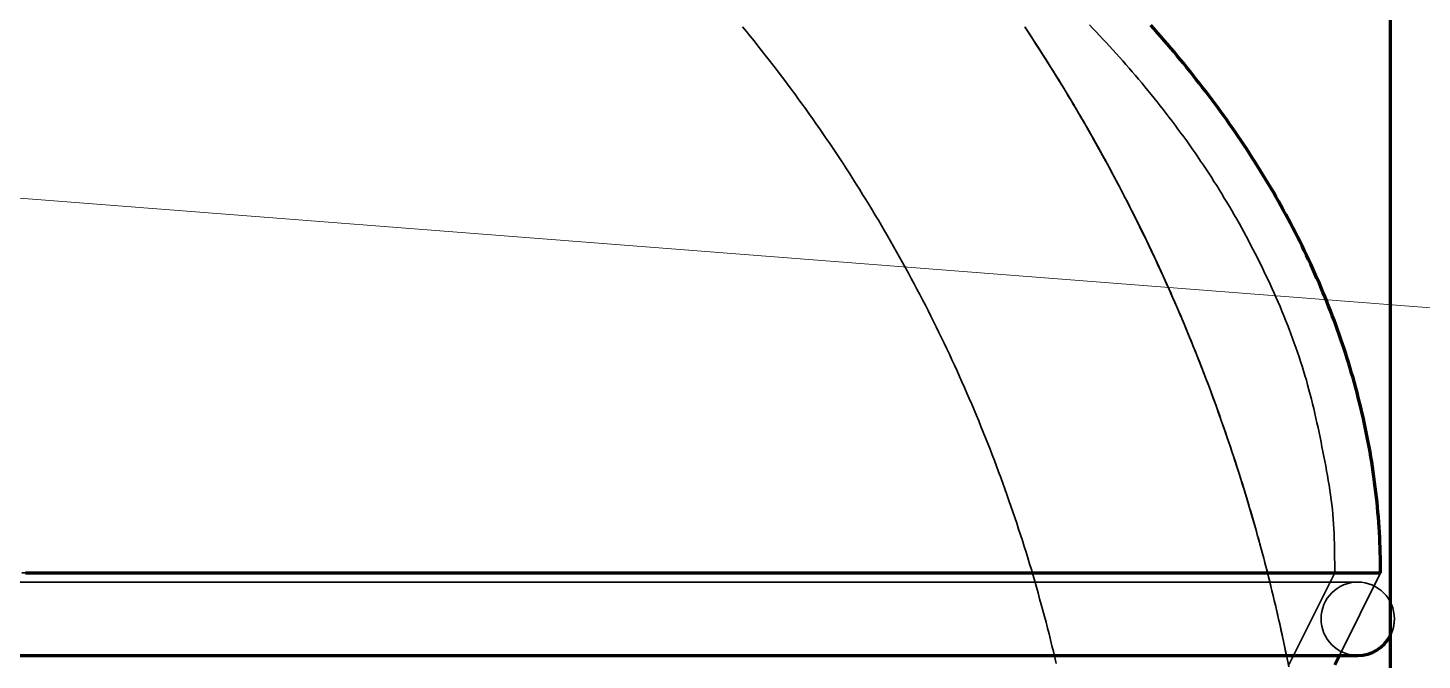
# Model space of a CAD drawing. Header units: millimetres. Extents: x 0 to 2382, y 0 to 420.
# Drawn here: x 161.99 to 176.43, y 315.55 to 322.09 of the extents above; entities that cross this region are included whole.
import ezdxf

# ---------------------------------------------------------------- set-up
doc = ezdxf.new("R2010")
doc.units = ezdxf.units.MM
doc.linetypes.add('IRAM-E-TRAZOS', pattern=[5, 4, -1])
for name, color, linetype, lineweight in [('01-VISIBLE', 7, 'CONTINUOUS', 70), ('02-OCULTA', 4, 'IRAM-E-TRAZOS', 35), ('08-FINA', 5, 'CONTINUOUS', 18)]:
    doc.layers.add(name, color=color, linetype=linetype, lineweight=lineweight)

msp = doc.modelspace()

# ---------------------------------------------------------------- linework, layer by layer
at = {"layer": '01-VISIBLE'}
for p, q in [((176.1, 326.462), (176.1, 303)), ((175.525, 315.5), (175.573, 315.595))]:
    msp.add_line(p, q, dxfattribs=at)
for points in [[(176, 316.45), (176, 316.502), (175.999, 316.555), (175.998, 316.607), (175.997, 316.66), (175.995, 316.712), (175.993, 316.765), (175.991, 316.817), (175.988, 316.869), (175.985, 316.922), (175.981, 316.974), (175.977, 317.026), (175.973, 317.078), (175.968, 317.131), (175.963, 317.183), (175.957, 317.235), (175.951, 317.287), (175.945, 317.339), (175.938, 317.391), (175.931, 317.443), (175.924, 317.495), (175.916, 317.547), (175.908, 317.599), (175.899, 317.65), (175.891, 317.702), (175.881, 317.754), (175.872, 317.805), (175.862, 317.857), (175.851, 317.908), (175.841, 317.959), (175.83, 318.011), (175.818, 318.062), (175.807, 318.113), (175.795, 318.164), (175.782, 318.215), (175.769, 318.266), (175.756, 318.317), (175.743, 318.367), (175.729, 318.418), (175.715, 318.468), (175.7, 318.519), (175.685, 318.569), (175.67, 318.619), (175.654, 318.669), (175.639, 318.719), (175.622, 318.769), (175.606, 318.819), (175.589, 318.868), (175.572, 318.918), (175.554, 318.967), (175.536, 319.017), (175.518, 319.066), (175.5, 319.115), (175.481, 319.164), (175.462, 319.213), (175.442, 319.261), (175.423, 319.31), (175.403, 319.358), (175.382, 319.407), (175.362, 319.455), (175.341, 319.503), (175.319, 319.551), (175.298, 319.599), (175.276, 319.646), (175.254, 319.694), (175.231, 319.741), (175.209, 319.789), (175.186, 319.836), (175.162, 319.883), (175.139, 319.93), (175.115, 319.976), (175.091, 320.023), (175.067, 320.069), (175.042, 320.116), (175.017, 320.162), (174.992, 320.208), (174.966, 320.253), (174.941, 320.299), (174.915, 320.345), (174.889, 320.39), (174.862, 320.435), (174.835, 320.481), (174.808, 320.525), (174.781, 320.57), (174.754, 320.615), (174.726, 320.659), (174.698, 320.704), (174.67, 320.748), (174.641, 320.792), (174.613, 320.836), (174.584, 320.88), (174.555, 320.923), (174.525, 320.967), (174.496, 321.01), (174.466, 321.053), (174.436, 321.096), (174.406, 321.139), (174.375, 321.182), (174.344, 321.224), (174.314, 321.267), (174.282, 321.309), (174.251, 321.351), (174.22, 321.393), (174.188, 321.434), (174.156, 321.476), (174.124, 321.517), (174.091, 321.559), (174.059, 321.6), (174.026, 321.641), (173.993, 321.682), (173.96, 321.722), (173.927, 321.763), (173.893, 321.803), (173.86, 321.843), (173.826, 321.883), (173.792, 321.923), (173.757, 321.963), (173.723, 322.002), (173.688, 322.042), (173.654, 322.081), (173.619, 322.12)], [(161.96, 316.45), (162.058, 316.45), (162.155, 316.45), (162.253, 316.45), (162.35, 316.45), (162.448, 316.45), (162.545, 316.45), (162.643, 316.45), (162.74, 316.45), (162.838, 316.45), (162.935, 316.45), (163.033, 316.45), (163.13, 316.45), (163.228, 316.45), (163.325, 316.45), (163.423, 316.45), (163.52, 316.45), (163.618, 316.45), (163.715, 316.45), (163.813, 316.45), (163.91, 316.45), (164.008, 316.45), (164.105, 316.45), (164.203, 316.45), (164.3, 316.45), (164.398, 316.45), (164.495, 316.45), (164.593, 316.45), (164.69, 316.45), (164.788, 316.45), (164.885, 316.45), (164.983, 316.45), (165.08, 316.45), (165.178, 316.45), (165.275, 316.45), (165.373, 316.45), (165.47, 316.45), (165.568, 316.45), (165.665, 316.45), (165.763, 316.45), (165.86, 316.45), (165.958, 316.45), (166.055, 316.45), (166.153, 316.45), (166.25, 316.45), (166.348, 316.45), (166.445, 316.45), (166.543, 316.45), (166.64, 316.45), (166.738, 316.45), (166.835, 316.45), (166.933, 316.45), (167.03, 316.45), (167.128, 316.45), (167.225, 316.45), (167.323, 316.45), (167.42, 316.45), (167.518, 316.45), (167.615, 316.45), (167.713, 316.45), (167.81, 316.45), (167.908, 316.45), (168.005, 316.45), (168.103, 316.45), (168.2, 316.45), (168.298, 316.45), (168.395, 316.45), (168.493, 316.45), (168.59, 316.45), (168.688, 316.45), (168.785, 316.45), (168.883, 316.45), (168.98, 316.45), (169.078, 316.45), (169.175, 316.45), (169.273, 316.45), (169.37, 316.45), (169.468, 316.45), (169.565, 316.45), (169.663, 316.45), (169.76, 316.45), (169.858, 316.45), (169.955, 316.45), (170.053, 316.45), (170.15, 316.45), (170.248, 316.45), (170.345, 316.45), (170.443, 316.45), (170.54, 316.45), (170.638, 316.45), (170.735, 316.45), (170.833, 316.45), (170.93, 316.45), (171.028, 316.45), (171.125, 316.45), (171.223, 316.45), (171.32, 316.45), (171.418, 316.45), (171.515, 316.45), (171.613, 316.45), (171.71, 316.45), (171.808, 316.45), (171.905, 316.45), (172.003, 316.45), (172.1, 316.45), (172.198, 316.45), (172.295, 316.45), (172.393, 316.45), (172.49, 316.45), (172.588, 316.45), (172.685, 316.45), (172.783, 316.45), (172.88, 316.45), (172.978, 316.45), (173.075, 316.45), (173.173, 316.45), (173.27, 316.45), (173.368, 316.45), (173.465, 316.45), (173.563, 316.45), (173.66, 316.45), (173.758, 316.45), (173.855, 316.45), (173.953, 316.45), (174.05, 316.45), (174.148, 316.45), (174.245, 316.45), (174.343, 316.45), (174.44, 316.45), (174.538, 316.45), (174.635, 316.45), (174.733, 316.45), (174.83, 316.45), (174.928, 316.45), (175.025, 316.45), (175.123, 316.45), (175.22, 316.45), (175.318, 316.45), (175.415, 316.45), (175.513, 316.45), (175.61, 316.45), (175.708, 316.45), (175.805, 316.45), (175.903, 316.45), (176, 316.45)], [(161.894, 315.595), (161.99, 315.595), (162.086, 315.595), (162.182, 315.595), (162.279, 315.595), (162.375, 315.595), (162.471, 315.595), (162.568, 315.595), (162.664, 315.595), (162.76, 315.595), (162.857, 315.595), (162.953, 315.595), (163.049, 315.595), (163.146, 315.595), (163.242, 315.595), (163.338, 315.595), (163.435, 315.595), (163.531, 315.595), (163.627, 315.595), (163.723, 315.595), (163.82, 315.595), (163.916, 315.595), (164.012, 315.595), (164.109, 315.595), (164.205, 315.595), (164.301, 315.595), (164.398, 315.595), (164.494, 315.595), (164.59, 315.595), (164.687, 315.595), (164.783, 315.595), (164.879, 315.595), (164.976, 315.595), (165.072, 315.595), (165.168, 315.595), (165.264, 315.595), (165.361, 315.595), (165.457, 315.595), (165.553, 315.595), (165.65, 315.595), (165.746, 315.595), (165.842, 315.595), (165.939, 315.595), (166.035, 315.595), (166.131, 315.595), (166.228, 315.595), (166.324, 315.595), (166.42, 315.595), (166.517, 315.595), (166.613, 315.595), (166.709, 315.595), (166.805, 315.595), (166.902, 315.595), (166.998, 315.595), (167.094, 315.595), (167.191, 315.595), (167.287, 315.595), (167.383, 315.595), (167.48, 315.595), (167.576, 315.595), (167.672, 315.595), (167.769, 315.595), (167.865, 315.595), (167.961, 315.595), (168.058, 315.595), (168.154, 315.595), (168.25, 315.595), (168.346, 315.595), (168.443, 315.595), (168.539, 315.595), (168.635, 315.595), (168.732, 315.595), (168.828, 315.595), (168.924, 315.595), (169.021, 315.595), (169.117, 315.595), (169.213, 315.595), (169.31, 315.595), (169.406, 315.595), (169.502, 315.595), (169.599, 315.595), (169.695, 315.595), (169.791, 315.595), (169.887, 315.595), (169.984, 315.595), (170.08, 315.595), (170.176, 315.595), (170.273, 315.595), (170.369, 315.595), (170.465, 315.595), (170.562, 315.595), (170.658, 315.595), (170.754, 315.595), (170.851, 315.595), (170.947, 315.595), (171.043, 315.595), (171.14, 315.595), (171.236, 315.595), (171.332, 315.595), (171.428, 315.595), (171.525, 315.595), (171.621, 315.595), (171.717, 315.595), (171.814, 315.595), (171.91, 315.595), (172.006, 315.595), (172.103, 315.595), (172.199, 315.595), (172.295, 315.595), (172.392, 315.595), (172.488, 315.595), (172.584, 315.595), (172.681, 315.595), (172.777, 315.595), (172.873, 315.595), (172.969, 315.595), (173.066, 315.595), (173.162, 315.595), (173.258, 315.595), (173.355, 315.595), (173.451, 315.595), (173.547, 315.595), (173.644, 315.595), (173.74, 315.595), (173.836, 315.595), (173.933, 315.595), (174.029, 315.595), (174.125, 315.595), (174.222, 315.595), (174.318, 315.595), (174.414, 315.595), (174.51, 315.595), (174.607, 315.595), (174.703, 315.595), (174.799, 315.595), (174.896, 315.595), (174.992, 315.595), (175.088, 315.595), (175.185, 315.595), (175.281, 315.595), (175.377, 315.595), (175.474, 315.595), (175.57, 315.595), (175.666, 315.595), (175.763, 315.595)], [(175.573, 315.595), (175.604, 315.595), (175.636, 315.595), (175.668, 315.595), (175.699, 315.595), (175.731, 315.595), (175.763, 315.595)]]:
    msp.add_lwpolyline(points, dxfattribs=at)
msp.add_arc((175.763, 315.975), 0.38, -90, -27.3573, dxfattribs=at)
at = {"layer": '02-OCULTA'}
for p, q in [((175.525, 316.45), (175.05, 315.5)), ((175.573, 315.595), (176, 316.45))]:
    msp.add_line(p, q, dxfattribs=at)
for points in [[(172.638, 315.513), (172.624, 315.574), (172.61, 315.635), (172.595, 315.696), (172.58, 315.757), (172.565, 315.818), (172.549, 315.879), (172.534, 315.94), (172.518, 316), (172.501, 316.061), (172.485, 316.122), (172.468, 316.182), (172.452, 316.243), (172.434, 316.303), (172.417, 316.364), (172.4, 316.424), (172.382, 316.484), (172.364, 316.544), (172.345, 316.605), (172.327, 316.665), (172.308, 316.725), (172.289, 316.784), (172.27, 316.844), (172.25, 316.904), (172.231, 316.964), (172.211, 317.023), (172.191, 317.083), (172.17, 317.142), (172.15, 317.201), (172.129, 317.261), (172.108, 317.32), (172.086, 317.379), (172.065, 317.438), (172.043, 317.497), (172.021, 317.556), (171.999, 317.614), (171.976, 317.673), (171.954, 317.732), (171.931, 317.79), (171.907, 317.849), (171.884, 317.907), (171.86, 317.965), (171.837, 318.023), (171.812, 318.081), (171.788, 318.139), (171.764, 318.197), (171.739, 318.255), (171.714, 318.312), (171.689, 318.37), (171.663, 318.427), (171.638, 318.485), (171.612, 318.542), (171.586, 318.599), (171.559, 318.656), (171.533, 318.713), (171.506, 318.77), (171.479, 318.827), (171.452, 318.883), (171.424, 318.94), (171.397, 318.996), (171.369, 319.052), (171.341, 319.109), (171.312, 319.165), (171.284, 319.221), (171.255, 319.277), (171.226, 319.332), (171.197, 319.388), (171.167, 319.443), (171.138, 319.499), (171.108, 319.554), (171.078, 319.609), (171.048, 319.664), (171.017, 319.719), (170.986, 319.774), (170.955, 319.829), (170.924, 319.883), (170.893, 319.938), (170.861, 319.992), (170.83, 320.046), (170.798, 320.1), (170.765, 320.154), (170.733, 320.208), (170.7, 320.262), (170.667, 320.315), (170.634, 320.369), (170.601, 320.422), (170.568, 320.475), (170.534, 320.528), (170.5, 320.581), (170.466, 320.634), (170.432, 320.687), (170.397, 320.739), (170.363, 320.791), (170.328, 320.844), (170.293, 320.896), (170.257, 320.948), (170.222, 320.999), (170.186, 321.051), (170.15, 321.103), (170.114, 321.154), (170.078, 321.205), (170.041, 321.256), (170.004, 321.307), (169.967, 321.358), (169.93, 321.409), (169.893, 321.459), (169.855, 321.51), (169.818, 321.56), (169.78, 321.61), (169.742, 321.66), (169.703, 321.71), (169.665, 321.759), (169.626, 321.809), (169.587, 321.858), (169.548, 321.907), (169.509, 321.957), (169.469, 322.005), (169.43, 322.054), (169.39, 322.103)], [(172.638, 315.513), (172.624, 315.574), (172.61, 315.635), (172.595, 315.696), (172.58, 315.757), (172.565, 315.818), (172.549, 315.879), (172.534, 315.94), (172.518, 316), (172.501, 316.061), (172.485, 316.122), (172.468, 316.182), (172.452, 316.243), (172.434, 316.303), (172.417, 316.364), (172.4, 316.424), (172.382, 316.484), (172.364, 316.544), (172.345, 316.605), (172.327, 316.665), (172.308, 316.725), (172.289, 316.784), (172.27, 316.844), (172.25, 316.904), (172.231, 316.964), (172.211, 317.023), (172.191, 317.083), (172.17, 317.142), (172.15, 317.201), (172.129, 317.261), (172.108, 317.32), (172.086, 317.379), (172.065, 317.438), (172.043, 317.497), (172.021, 317.556), (171.999, 317.614), (171.976, 317.673), (171.954, 317.732), (171.931, 317.79), (171.907, 317.849), (171.884, 317.907), (171.86, 317.965), (171.837, 318.023), (171.812, 318.081), (171.788, 318.139), (171.764, 318.197), (171.739, 318.255), (171.714, 318.312), (171.689, 318.37), (171.663, 318.427), (171.638, 318.485), (171.612, 318.542), (171.586, 318.599), (171.559, 318.656), (171.533, 318.713), (171.506, 318.77), (171.479, 318.827), (171.452, 318.883), (171.424, 318.94), (171.397, 318.996), (171.369, 319.052), (171.341, 319.109), (171.312, 319.165), (171.284, 319.221), (171.255, 319.277), (171.226, 319.332), (171.197, 319.388), (171.167, 319.443), (171.138, 319.499), (171.108, 319.554), (171.078, 319.609), (171.048, 319.664), (171.017, 319.719), (170.986, 319.774), (170.955, 319.829), (170.924, 319.883), (170.893, 319.938), (170.861, 319.992), (170.83, 320.046), (170.798, 320.1), (170.765, 320.154), (170.733, 320.208), (170.7, 320.262), (170.667, 320.315), (170.634, 320.369), (170.601, 320.422), (170.568, 320.475), (170.534, 320.528), (170.5, 320.581), (170.466, 320.634), (170.432, 320.687), (170.397, 320.739), (170.363, 320.791), (170.328, 320.844), (170.293, 320.896), (170.257, 320.948), (170.222, 320.999), (170.186, 321.051), (170.15, 321.103), (170.114, 321.154), (170.078, 321.205), (170.041, 321.256), (170.004, 321.307), (169.967, 321.358), (169.93, 321.409), (169.893, 321.459), (169.855, 321.51), (169.818, 321.56), (169.78, 321.61), (169.742, 321.66), (169.703, 321.71), (169.665, 321.759), (169.626, 321.809), (169.587, 321.858), (169.548, 321.907), (169.509, 321.957), (169.469, 322.005), (169.43, 322.054), (169.39, 322.103)], [(172.638, 315.513), (172.624, 315.574), (172.61, 315.635), (172.595, 315.696), (172.58, 315.757), (172.565, 315.818), (172.549, 315.879), (172.534, 315.94), (172.518, 316), (172.501, 316.061), (172.485, 316.122), (172.468, 316.182), (172.452, 316.243), (172.434, 316.303), (172.417, 316.364), (172.4, 316.424), (172.382, 316.484), (172.364, 316.544), (172.345, 316.605), (172.327, 316.665), (172.308, 316.725), (172.289, 316.784), (172.27, 316.844), (172.25, 316.904), (172.231, 316.964), (172.211, 317.023), (172.191, 317.083), (172.17, 317.142), (172.15, 317.201), (172.129, 317.261), (172.108, 317.32), (172.086, 317.379), (172.065, 317.438), (172.043, 317.497), (172.021, 317.556), (171.999, 317.614), (171.976, 317.673), (171.954, 317.732), (171.931, 317.79), (171.907, 317.849), (171.884, 317.907), (171.86, 317.965), (171.837, 318.023), (171.812, 318.081), (171.788, 318.139), (171.764, 318.197), (171.739, 318.255), (171.714, 318.312), (171.689, 318.37), (171.663, 318.427), (171.638, 318.485), (171.612, 318.542), (171.586, 318.599), (171.559, 318.656), (171.533, 318.713), (171.506, 318.77), (171.479, 318.827), (171.452, 318.883), (171.424, 318.94), (171.397, 318.996), (171.369, 319.052), (171.341, 319.109), (171.312, 319.165), (171.284, 319.221), (171.255, 319.277), (171.226, 319.332), (171.197, 319.388), (171.167, 319.443), (171.138, 319.499), (171.108, 319.554), (171.078, 319.609), (171.048, 319.664), (171.017, 319.719), (170.986, 319.774), (170.955, 319.829), (170.924, 319.883), (170.893, 319.938), (170.861, 319.992), (170.83, 320.046), (170.798, 320.1), (170.765, 320.154), (170.733, 320.208), (170.7, 320.262), (170.667, 320.315), (170.634, 320.369), (170.601, 320.422), (170.568, 320.475), (170.534, 320.528), (170.5, 320.581), (170.466, 320.634), (170.432, 320.687), (170.397, 320.739), (170.363, 320.791), (170.328, 320.844), (170.293, 320.896), (170.257, 320.948), (170.222, 320.999), (170.186, 321.051), (170.15, 321.103), (170.114, 321.154), (170.078, 321.205), (170.041, 321.256), (170.004, 321.307), (169.967, 321.358), (169.93, 321.409), (169.893, 321.459), (169.855, 321.51), (169.818, 321.56), (169.78, 321.61), (169.742, 321.66), (169.703, 321.71), (169.665, 321.759), (169.626, 321.809), (169.587, 321.858), (169.548, 321.907), (169.509, 321.957), (169.469, 322.005), (169.43, 322.054), (169.39, 322.103)], [(172.638, 315.513), (172.624, 315.574), (172.61, 315.635), (172.595, 315.696), (172.58, 315.757), (172.565, 315.818), (172.549, 315.879), (172.534, 315.94), (172.518, 316), (172.501, 316.061), (172.485, 316.122), (172.468, 316.182), (172.452, 316.243), (172.434, 316.303), (172.417, 316.364), (172.4, 316.424), (172.382, 316.484), (172.364, 316.544), (172.345, 316.605), (172.327, 316.665), (172.308, 316.725), (172.289, 316.784), (172.27, 316.844), (172.25, 316.904), (172.231, 316.964), (172.211, 317.023), (172.191, 317.083), (172.17, 317.142), (172.15, 317.201), (172.129, 317.261), (172.108, 317.32), (172.086, 317.379), (172.065, 317.438), (172.043, 317.497), (172.021, 317.556), (171.999, 317.614), (171.976, 317.673), (171.954, 317.732), (171.931, 317.79), (171.907, 317.849), (171.884, 317.907), (171.86, 317.965), (171.837, 318.023), (171.812, 318.081), (171.788, 318.139), (171.764, 318.197), (171.739, 318.255), (171.714, 318.312), (171.689, 318.37), (171.663, 318.427), (171.638, 318.485), (171.612, 318.542), (171.586, 318.599), (171.559, 318.656), (171.533, 318.713), (171.506, 318.77), (171.479, 318.827), (171.452, 318.883), (171.424, 318.94), (171.397, 318.996), (171.369, 319.052), (171.341, 319.109), (171.312, 319.165), (171.284, 319.221), (171.255, 319.277), (171.226, 319.332), (171.197, 319.388), (171.167, 319.443), (171.138, 319.499), (171.108, 319.554), (171.078, 319.609), (171.048, 319.664), (171.017, 319.719), (170.986, 319.774), (170.955, 319.829), (170.924, 319.883), (170.893, 319.938), (170.861, 319.992), (170.83, 320.046), (170.798, 320.1), (170.765, 320.154), (170.733, 320.208), (170.7, 320.262), (170.667, 320.315), (170.634, 320.369), (170.601, 320.422), (170.568, 320.475), (170.534, 320.528), (170.5, 320.581), (170.466, 320.634), (170.432, 320.687), (170.397, 320.739), (170.363, 320.791), (170.328, 320.844), (170.293, 320.896), (170.257, 320.948), (170.222, 320.999), (170.186, 321.051), (170.15, 321.103), (170.114, 321.154), (170.078, 321.205), (170.041, 321.256), (170.004, 321.307), (169.967, 321.358), (169.93, 321.409), (169.893, 321.459), (169.855, 321.51), (169.818, 321.56), (169.78, 321.61), (169.742, 321.66), (169.703, 321.71), (169.665, 321.759), (169.626, 321.809), (169.587, 321.858), (169.548, 321.907), (169.509, 321.957), (169.469, 322.005), (169.43, 322.054), (169.39, 322.103)], [(172.985, 322.124), (173.02, 322.087), (173.055, 322.05), (173.089, 322.014), (173.124, 321.977), (173.158, 321.94), (173.193, 321.902), (173.227, 321.865), (173.261, 321.827), (173.294, 321.79), (173.328, 321.752), (173.361, 321.714), (173.394, 321.676), (173.428, 321.637), (173.46, 321.599), (173.493, 321.56), (173.526, 321.522), (173.558, 321.483), (173.59, 321.444), (173.622, 321.404), (173.654, 321.365), (173.685, 321.325), (173.717, 321.286), (173.748, 321.246), (173.779, 321.206), (173.81, 321.166), (173.84, 321.126), (173.871, 321.085), (173.901, 321.045), (173.931, 321.004), (173.961, 320.963), (173.991, 320.922), (174.02, 320.881), (174.049, 320.839), (174.078, 320.798), (174.107, 320.756), (174.135, 320.714), (174.164, 320.672), (174.192, 320.63), (174.219, 320.588), (174.247, 320.546), (174.274, 320.503), (174.302, 320.46), (174.328, 320.418), (174.355, 320.374), (174.381, 320.331), (174.407, 320.288), (174.433, 320.244), (174.459, 320.201), (174.484, 320.157), (174.509, 320.113), (174.534, 320.069), (174.559, 320.025), (174.583, 319.98), (174.607, 319.936), (174.631, 319.891), (174.654, 319.846), (174.678, 319.802), (174.701, 319.757), (174.724, 319.711), (174.746, 319.666), (174.768, 319.621), (174.791, 319.575), (174.812, 319.529), (174.834, 319.484), (174.855, 319.438), (174.876, 319.392), (174.897, 319.346), (174.917, 319.299), (174.938, 319.253), (174.958, 319.207), (174.977, 319.16), (174.997, 319.113), (175.016, 319.066), (175.035, 319.019), (175.053, 318.972), (175.071, 318.925), (175.089, 318.877), (175.106, 318.83), (175.123, 318.782), (175.14, 318.734), (175.156, 318.687), (175.172, 318.638), (175.187, 318.59), (175.202, 318.542), (175.216, 318.493), (175.231, 318.445), (175.244, 318.396), (175.258, 318.347), (175.271, 318.298), (175.283, 318.249), (175.295, 318.2), (175.307, 318.151), (175.319, 318.102), (175.33, 318.053), (175.341, 318.003), (175.352, 317.954), (175.363, 317.904), (175.373, 317.855), (175.383, 317.805), (175.393, 317.756), (175.403, 317.706), (175.412, 317.656), (175.422, 317.607), (175.431, 317.557), (175.44, 317.507), (175.449, 317.457), (175.458, 317.407), (175.466, 317.358), (175.474, 317.308), (175.482, 317.258), (175.489, 317.208), (175.496, 317.157), (175.501, 317.107), (175.506, 317.057), (175.51, 317.006), (175.513, 316.956), (175.516, 316.905), (175.518, 316.855), (175.52, 316.804), (175.522, 316.754), (175.523, 316.703), (175.524, 316.652), (175.524, 316.602), (175.525, 316.551), (175.525, 316.501), (175.525, 316.45)], [(175.038, 315.531), (175.028, 315.58), (175.018, 315.629), (175.008, 315.678), (174.998, 315.727), (174.987, 315.776), (174.977, 315.825), (174.966, 315.874), (174.955, 315.923), (174.944, 315.971), (174.933, 316.02), (174.922, 316.069), (174.91, 316.118), (174.899, 316.166), (174.887, 316.215), (174.875, 316.264), (174.863, 316.312), (174.851, 316.361), (174.839, 316.41), (174.827, 316.458), (174.814, 316.507), (174.802, 316.555), (174.789, 316.603), (174.776, 316.652), (174.763, 316.7), (174.75, 316.749), (174.737, 316.797), (174.723, 316.845), (174.71, 316.893), (174.696, 316.941), (174.682, 316.99), (174.668, 317.038), (174.654, 317.086), (174.64, 317.134), (174.626, 317.182), (174.612, 317.23), (174.597, 317.278), (174.582, 317.325), (174.567, 317.373), (174.553, 317.421), (174.537, 317.469), (174.522, 317.516), (174.507, 317.564), (174.491, 317.612), (174.476, 317.659), (174.46, 317.707), (174.444, 317.754), (174.428, 317.802), (174.412, 317.849), (174.396, 317.896), (174.379, 317.944), (174.363, 317.991), (174.346, 318.038), (174.33, 318.085), (174.313, 318.133), (174.296, 318.18), (174.279, 318.227), (174.261, 318.274), (174.244, 318.321), (174.226, 318.368), (174.209, 318.414), (174.191, 318.461), (174.173, 318.508), (174.155, 318.555), (174.137, 318.601), (174.118, 318.648), (174.1, 318.694), (174.081, 318.741), (174.063, 318.787), (174.044, 318.834), (174.025, 318.88), (174.006, 318.926), (173.987, 318.973), (173.968, 319.019), (173.948, 319.065), (173.929, 319.111), (173.909, 319.157), (173.889, 319.203), (173.869, 319.249), (173.849, 319.295), (173.829, 319.341), (173.809, 319.387), (173.788, 319.432), (173.768, 319.478), (173.747, 319.523), (173.726, 319.569), (173.705, 319.614), (173.684, 319.66), (173.663, 319.705), (173.642, 319.751), (173.62, 319.796), (173.599, 319.841), (173.577, 319.886), (173.555, 319.931), (173.533, 319.976), (173.511, 320.021), (173.489, 320.066), (173.467, 320.111), (173.444, 320.156), (173.422, 320.2), (173.399, 320.245), (173.377, 320.29), (173.354, 320.334), (173.331, 320.379), (173.308, 320.423), (173.284, 320.467), (173.261, 320.512), (173.237, 320.556), (173.214, 320.6), (173.19, 320.644), (173.166, 320.688), (173.142, 320.732), (173.118, 320.776), (173.094, 320.82), (173.07, 320.864), (173.045, 320.907), (173.021, 320.951), (172.996, 320.994), (172.971, 321.038), (172.946, 321.081), (172.921, 321.125), (172.896, 321.168), (172.871, 321.211), (172.845, 321.254), (172.82, 321.297), (172.794, 321.34), (172.768, 321.383), (172.743, 321.426), (172.717, 321.469), (172.69, 321.512), (172.664, 321.554), (172.638, 321.597), (172.611, 321.639), (172.585, 321.682), (172.558, 321.724), (172.531, 321.767), (172.504, 321.809), (172.477, 321.851), (172.45, 321.893), (172.423, 321.935), (172.396, 321.977), (172.368, 322.019), (172.341, 322.061), (172.313, 322.102)], [(172.313, 322.102), (172.341, 322.06), (172.369, 322.018), (172.396, 321.976), (172.424, 321.934), (172.451, 321.892), (172.478, 321.85), (172.505, 321.808), (172.532, 321.766), (172.559, 321.724), (172.585, 321.681), (172.612, 321.639), (172.638, 321.596), (172.665, 321.554), (172.691, 321.511), (172.717, 321.468), (172.743, 321.426), (172.769, 321.383), (172.795, 321.34), (172.82, 321.297), (172.846, 321.254), (172.871, 321.211), (172.896, 321.167), (172.921, 321.124), (172.947, 321.081), (172.971, 321.037), (172.996, 320.994), (173.021, 320.95), (173.045, 320.907), (173.07, 320.863), (173.094, 320.819), (173.118, 320.775), (173.143, 320.732), (173.167, 320.688), (173.19, 320.644), (173.214, 320.6), (173.238, 320.555), (173.261, 320.511), (173.285, 320.467), (173.308, 320.423), (173.331, 320.378), (173.354, 320.334), (173.377, 320.289), (173.4, 320.245), (173.422, 320.2), (173.445, 320.155), (173.467, 320.11), (173.489, 320.066), (173.512, 320.021), (173.534, 319.976), (173.556, 319.931), (173.577, 319.886), (173.599, 319.841), (173.621, 319.795), (173.642, 319.75), (173.663, 319.705), (173.684, 319.659), (173.705, 319.614), (173.726, 319.569), (173.747, 319.523), (173.768, 319.477), (173.788, 319.432), (173.809, 319.386), (173.829, 319.34), (173.849, 319.294), (173.869, 319.249), (173.889, 319.203), (173.909, 319.157), (173.929, 319.111), (173.948, 319.065), (173.968, 319.018), (173.987, 318.972), (174.006, 318.926), (174.025, 318.88), (174.044, 318.833), (174.063, 318.787), (174.082, 318.741), (174.1, 318.694), (174.119, 318.647), (174.137, 318.601), (174.155, 318.554), (174.173, 318.508), (174.191, 318.461), (174.209, 318.414), (174.226, 318.367), (174.244, 318.32), (174.261, 318.273), (174.279, 318.226), (174.296, 318.179), (174.313, 318.132), (174.33, 318.085), (174.346, 318.038), (174.363, 317.991), (174.38, 317.943), (174.396, 317.896), (174.412, 317.849), (174.428, 317.801), (174.444, 317.754), (174.46, 317.706), (174.476, 317.659), (174.492, 317.611), (174.507, 317.564), (174.522, 317.516), (174.538, 317.468), (174.553, 317.421), (174.568, 317.373), (174.582, 317.325), (174.597, 317.277), (174.612, 317.229), (174.626, 317.181), (174.64, 317.133), (174.655, 317.085), (174.669, 317.037), (174.683, 316.989), (174.696, 316.941), (174.71, 316.893), (174.723, 316.845), (174.737, 316.796), (174.75, 316.748), (174.763, 316.7), (174.776, 316.652), (174.789, 316.603), (174.802, 316.555), (174.814, 316.506), (174.827, 316.458), (174.839, 316.409), (174.851, 316.361), (174.863, 316.312), (174.875, 316.264), (174.887, 316.215), (174.899, 316.166), (174.91, 316.117), (174.922, 316.069), (174.933, 316.02), (174.944, 315.971), (174.955, 315.922), (174.966, 315.873), (174.977, 315.825), (174.987, 315.776), (174.998, 315.727), (175.008, 315.678), (175.018, 315.629), (175.028, 315.58), (175.038, 315.531)], [(172.313, 322.102), (172.341, 322.06), (172.369, 322.018), (172.396, 321.976), (172.424, 321.934), (172.451, 321.892), (172.478, 321.85), (172.505, 321.808), (172.532, 321.766), (172.559, 321.724), (172.585, 321.681), (172.612, 321.639), (172.638, 321.596), (172.665, 321.554), (172.691, 321.511), (172.717, 321.468), (172.743, 321.426), (172.769, 321.383), (172.795, 321.34), (172.82, 321.297), (172.846, 321.254), (172.871, 321.211), (172.896, 321.167), (172.921, 321.124), (172.947, 321.081), (172.971, 321.037), (172.996, 320.994), (173.021, 320.95), (173.045, 320.907), (173.07, 320.863), (173.094, 320.819), (173.118, 320.775), (173.143, 320.732), (173.167, 320.688), (173.19, 320.644), (173.214, 320.6), (173.238, 320.555), (173.261, 320.511), (173.285, 320.467), (173.308, 320.423), (173.331, 320.378), (173.354, 320.334), (173.377, 320.289), (173.4, 320.245), (173.422, 320.2), (173.445, 320.155), (173.467, 320.11), (173.489, 320.066), (173.512, 320.021), (173.534, 319.976), (173.556, 319.931), (173.577, 319.886), (173.599, 319.841), (173.621, 319.795), (173.642, 319.75), (173.663, 319.705), (173.684, 319.659), (173.705, 319.614), (173.726, 319.569), (173.747, 319.523), (173.768, 319.477), (173.788, 319.432), (173.809, 319.386), (173.829, 319.34), (173.849, 319.294), (173.869, 319.249), (173.889, 319.203), (173.909, 319.157), (173.929, 319.111), (173.948, 319.065), (173.968, 319.018), (173.987, 318.972), (174.006, 318.926), (174.025, 318.88), (174.044, 318.833), (174.063, 318.787), (174.082, 318.741), (174.1, 318.694), (174.119, 318.647), (174.137, 318.601), (174.155, 318.554), (174.173, 318.508), (174.191, 318.461), (174.209, 318.414), (174.226, 318.367), (174.244, 318.32), (174.261, 318.273), (174.279, 318.226), (174.296, 318.179), (174.313, 318.132), (174.33, 318.085), (174.346, 318.038), (174.363, 317.991), (174.38, 317.943), (174.396, 317.896), (174.412, 317.849), (174.428, 317.801), (174.444, 317.754), (174.46, 317.706), (174.476, 317.659), (174.492, 317.611), (174.507, 317.564), (174.522, 317.516), (174.538, 317.468), (174.553, 317.421), (174.568, 317.373), (174.582, 317.325), (174.597, 317.277), (174.612, 317.229), (174.626, 317.181), (174.64, 317.133), (174.655, 317.085), (174.669, 317.037), (174.683, 316.989), (174.696, 316.941), (174.71, 316.893), (174.723, 316.845), (174.737, 316.796), (174.75, 316.748), (174.763, 316.7), (174.776, 316.652), (174.789, 316.603), (174.802, 316.555), (174.814, 316.506), (174.827, 316.458), (174.839, 316.409), (174.851, 316.361), (174.863, 316.312), (174.875, 316.264), (174.887, 316.215), (174.899, 316.166), (174.91, 316.117), (174.922, 316.069), (174.933, 316.02), (174.944, 315.971), (174.955, 315.922), (174.966, 315.873), (174.977, 315.825), (174.987, 315.776), (174.998, 315.727), (175.008, 315.678), (175.018, 315.629), (175.028, 315.58), (175.038, 315.531)], [(172.313, 322.102), (172.341, 322.06), (172.369, 322.018), (172.396, 321.976), (172.424, 321.934), (172.451, 321.892), (172.478, 321.85), (172.505, 321.808), (172.532, 321.766), (172.559, 321.724), (172.585, 321.681), (172.612, 321.639), (172.638, 321.596), (172.665, 321.554), (172.691, 321.511), (172.717, 321.468), (172.743, 321.426), (172.769, 321.383), (172.795, 321.34), (172.82, 321.297), (172.846, 321.254), (172.871, 321.211), (172.896, 321.167), (172.921, 321.124), (172.947, 321.081), (172.971, 321.037), (172.996, 320.994), (173.021, 320.95), (173.045, 320.907), (173.07, 320.863), (173.094, 320.819), (173.118, 320.775), (173.143, 320.732), (173.167, 320.688), (173.19, 320.644), (173.214, 320.6), (173.238, 320.555), (173.261, 320.511), (173.285, 320.467), (173.308, 320.423), (173.331, 320.378), (173.354, 320.334), (173.377, 320.289), (173.4, 320.245), (173.422, 320.2), (173.445, 320.155), (173.467, 320.11), (173.489, 320.066), (173.512, 320.021), (173.534, 319.976), (173.556, 319.931), (173.577, 319.886), (173.599, 319.841), (173.621, 319.795), (173.642, 319.75), (173.663, 319.705), (173.684, 319.659), (173.705, 319.614), (173.726, 319.569), (173.747, 319.523), (173.768, 319.477), (173.788, 319.432), (173.809, 319.386), (173.829, 319.34), (173.849, 319.294), (173.869, 319.249), (173.889, 319.203), (173.909, 319.157), (173.929, 319.111), (173.948, 319.065), (173.968, 319.018), (173.987, 318.972), (174.006, 318.926), (174.025, 318.88), (174.044, 318.833), (174.063, 318.787), (174.082, 318.741), (174.1, 318.694), (174.119, 318.647), (174.137, 318.601), (174.155, 318.554), (174.173, 318.508), (174.191, 318.461), (174.209, 318.414), (174.226, 318.367), (174.244, 318.32), (174.261, 318.273), (174.279, 318.226), (174.296, 318.179), (174.313, 318.132), (174.33, 318.085), (174.346, 318.038), (174.363, 317.991), (174.38, 317.943), (174.396, 317.896), (174.412, 317.849), (174.428, 317.801), (174.444, 317.754), (174.46, 317.706), (174.476, 317.659), (174.492, 317.611), (174.507, 317.564), (174.522, 317.516), (174.538, 317.468), (174.553, 317.421), (174.568, 317.373), (174.582, 317.325), (174.597, 317.277), (174.612, 317.229), (174.626, 317.181), (174.64, 317.133), (174.655, 317.085), (174.669, 317.037), (174.683, 316.989), (174.696, 316.941), (174.71, 316.893), (174.723, 316.845), (174.737, 316.796), (174.75, 316.748), (174.763, 316.7), (174.776, 316.652), (174.789, 316.603), (174.802, 316.555), (174.814, 316.506), (174.827, 316.458), (174.839, 316.409), (174.851, 316.361), (174.863, 316.312), (174.875, 316.264), (174.887, 316.215), (174.899, 316.166), (174.91, 316.117), (174.922, 316.069), (174.933, 316.02), (174.944, 315.971), (174.955, 315.922), (174.966, 315.873), (174.977, 315.825), (174.987, 315.776), (174.998, 315.727), (175.008, 315.678), (175.018, 315.629), (175.028, 315.58), (175.038, 315.531)], [(172.313, 322.102), (172.341, 322.06), (172.369, 322.018), (172.396, 321.976), (172.424, 321.934), (172.451, 321.892), (172.478, 321.85), (172.505, 321.808), (172.532, 321.766), (172.559, 321.724), (172.585, 321.681), (172.612, 321.639), (172.638, 321.596), (172.665, 321.554), (172.691, 321.511), (172.717, 321.468), (172.743, 321.426), (172.769, 321.383), (172.795, 321.34), (172.82, 321.297), (172.846, 321.254), (172.871, 321.211), (172.896, 321.167), (172.921, 321.124), (172.947, 321.081), (172.971, 321.037), (172.996, 320.994), (173.021, 320.95), (173.045, 320.907), (173.07, 320.863), (173.094, 320.819), (173.118, 320.775), (173.143, 320.732), (173.167, 320.688), (173.19, 320.644), (173.214, 320.6), (173.238, 320.555), (173.261, 320.511), (173.285, 320.467), (173.308, 320.423), (173.331, 320.378), (173.354, 320.334), (173.377, 320.289), (173.4, 320.245), (173.422, 320.2), (173.445, 320.155), (173.467, 320.11), (173.489, 320.066), (173.512, 320.021), (173.534, 319.976), (173.556, 319.931), (173.577, 319.886), (173.599, 319.841), (173.621, 319.795), (173.642, 319.75), (173.663, 319.705), (173.684, 319.659), (173.705, 319.614), (173.726, 319.569), (173.747, 319.523), (173.768, 319.477), (173.788, 319.432), (173.809, 319.386), (173.829, 319.34), (173.849, 319.294), (173.869, 319.249), (173.889, 319.203), (173.909, 319.157), (173.929, 319.111), (173.948, 319.065), (173.968, 319.018), (173.987, 318.972), (174.006, 318.926), (174.025, 318.88), (174.044, 318.833), (174.063, 318.787), (174.082, 318.741), (174.1, 318.694), (174.119, 318.647), (174.137, 318.601), (174.155, 318.554), (174.173, 318.508), (174.191, 318.461), (174.209, 318.414), (174.226, 318.367), (174.244, 318.32), (174.261, 318.273), (174.279, 318.226), (174.296, 318.179), (174.313, 318.132), (174.33, 318.085), (174.346, 318.038), (174.363, 317.991), (174.38, 317.943), (174.396, 317.896), (174.412, 317.849), (174.428, 317.801), (174.444, 317.754), (174.46, 317.706), (174.476, 317.659), (174.492, 317.611), (174.507, 317.564), (174.522, 317.516), (174.538, 317.468), (174.553, 317.421), (174.568, 317.373), (174.582, 317.325), (174.597, 317.277), (174.612, 317.229), (174.626, 317.181), (174.64, 317.133), (174.655, 317.085), (174.669, 317.037), (174.683, 316.989), (174.696, 316.941), (174.71, 316.893), (174.723, 316.845), (174.737, 316.796), (174.75, 316.748), (174.763, 316.7), (174.776, 316.652), (174.789, 316.603), (174.802, 316.555), (174.814, 316.506), (174.827, 316.458), (174.839, 316.409), (174.851, 316.361), (174.863, 316.312), (174.875, 316.264), (174.887, 316.215), (174.899, 316.166), (174.91, 316.117), (174.922, 316.069), (174.933, 316.02), (174.944, 315.971), (174.955, 315.922), (174.966, 315.873), (174.977, 315.825), (174.987, 315.776), (174.998, 315.727), (175.008, 315.678), (175.018, 315.629), (175.028, 315.58), (175.038, 315.531)], [(175.049, 315.479), (175.035, 315.549), (175.02, 315.62), (175.006, 315.691), (174.991, 315.761), (174.975, 315.831), (174.96, 315.902), (174.944, 315.972), (174.928, 316.042), (174.912, 316.112), (174.895, 316.183), (174.878, 316.253), (174.861, 316.322), (174.843, 316.392), (174.826, 316.462), (174.808, 316.532), (174.789, 316.602), (174.771, 316.671), (174.752, 316.741), (174.733, 316.81), (174.714, 316.88), (174.694, 316.949), (174.674, 317.018), (174.654, 317.087), (174.634, 317.156), (174.613, 317.225), (174.592, 317.294), (174.571, 317.363), (174.549, 317.432), (174.527, 317.501), (174.505, 317.569), (174.483, 317.638), (174.46, 317.706), (174.437, 317.774), (174.414, 317.843), (174.391, 317.911), (174.367, 317.979), (174.343, 318.047), (174.319, 318.115), (174.295, 318.182), (174.27, 318.25), (174.245, 318.318), (174.22, 318.385), (174.194, 318.452), (174.168, 318.52), (174.142, 318.587), (174.116, 318.654), (174.09, 318.721), (174.063, 318.788), (174.036, 318.854), (174.008, 318.921), (173.981, 318.988), (173.953, 319.054), (173.925, 319.12), (173.896, 319.186), (173.868, 319.253), (173.839, 319.319), (173.81, 319.384), (173.78, 319.45), (173.75, 319.516), (173.72, 319.581), (173.69, 319.647), (173.66, 319.712), (173.629, 319.777), (173.598, 319.842), (173.567, 319.907), (173.535, 319.972), (173.504, 320.037), (173.472, 320.101), (173.44, 320.166), (173.407, 320.23), (173.374, 320.294), (173.341, 320.358), (173.308, 320.422), (173.275, 320.486), (173.241, 320.549), (173.207, 320.613), (173.173, 320.676), (173.138, 320.74), (173.103, 320.803), (173.068, 320.866), (173.033, 320.928), (172.998, 320.991), (172.962, 321.054), (172.926, 321.116), (172.89, 321.178), (172.853, 321.241), (172.817, 321.303), (172.78, 321.364), (172.743, 321.426), (172.705, 321.488), (172.668, 321.549), (172.63, 321.61), (172.591, 321.671), (172.553, 321.732), (172.514, 321.793), (172.476, 321.854), (172.437, 321.914), (172.397, 321.975), (172.358, 322.035), (172.318, 322.095)], [(175.049, 315.479), (175.035, 315.549), (175.02, 315.62), (175.006, 315.691), (174.991, 315.761), (174.975, 315.831), (174.96, 315.902), (174.944, 315.972), (174.928, 316.042), (174.912, 316.112), (174.895, 316.183), (174.878, 316.253), (174.861, 316.322), (174.843, 316.392), (174.826, 316.462), (174.808, 316.532), (174.789, 316.602), (174.771, 316.671), (174.752, 316.741), (174.733, 316.81), (174.714, 316.88), (174.694, 316.949), (174.674, 317.018), (174.654, 317.087), (174.634, 317.156), (174.613, 317.225), (174.592, 317.294), (174.571, 317.363), (174.549, 317.432), (174.527, 317.501), (174.505, 317.569), (174.483, 317.638), (174.46, 317.706), (174.437, 317.774), (174.414, 317.843), (174.391, 317.911), (174.367, 317.979), (174.343, 318.047), (174.319, 318.115), (174.295, 318.182), (174.27, 318.25), (174.245, 318.318), (174.22, 318.385), (174.194, 318.452), (174.168, 318.52), (174.142, 318.587), (174.116, 318.654), (174.09, 318.721), (174.063, 318.788), (174.036, 318.854), (174.008, 318.921), (173.981, 318.988), (173.953, 319.054), (173.925, 319.12), (173.896, 319.186), (173.868, 319.253), (173.839, 319.319), (173.81, 319.384), (173.78, 319.45), (173.75, 319.516), (173.72, 319.581), (173.69, 319.647), (173.66, 319.712), (173.629, 319.777), (173.598, 319.842), (173.567, 319.907), (173.535, 319.972), (173.504, 320.037), (173.472, 320.101), (173.44, 320.166), (173.407, 320.23), (173.374, 320.294), (173.341, 320.358), (173.308, 320.422), (173.275, 320.486), (173.241, 320.549), (173.207, 320.613), (173.173, 320.676), (173.138, 320.74), (173.103, 320.803), (173.068, 320.866), (173.033, 320.928), (172.998, 320.991), (172.962, 321.054), (172.926, 321.116), (172.89, 321.178), (172.853, 321.241), (172.817, 321.303), (172.78, 321.364), (172.743, 321.426), (172.705, 321.488), (172.668, 321.549), (172.63, 321.61), (172.591, 321.671), (172.553, 321.732), (172.514, 321.793), (172.476, 321.854), (172.437, 321.914), (172.397, 321.975), (172.358, 322.035), (172.318, 322.095)], [(175.049, 315.479), (175.035, 315.549), (175.02, 315.62), (175.006, 315.691), (174.991, 315.761), (174.975, 315.831), (174.96, 315.902), (174.944, 315.972), (174.928, 316.042), (174.912, 316.112), (174.895, 316.183), (174.878, 316.253), (174.861, 316.322), (174.843, 316.392), (174.826, 316.462), (174.808, 316.532), (174.789, 316.602), (174.771, 316.671), (174.752, 316.741), (174.733, 316.81), (174.714, 316.88), (174.694, 316.949), (174.674, 317.018), (174.654, 317.087), (174.634, 317.156), (174.613, 317.225), (174.592, 317.294), (174.571, 317.363), (174.549, 317.432), (174.527, 317.501), (174.505, 317.569), (174.483, 317.638), (174.46, 317.706), (174.437, 317.774), (174.414, 317.843), (174.391, 317.911), (174.367, 317.979), (174.343, 318.047), (174.319, 318.115), (174.295, 318.182), (174.27, 318.25), (174.245, 318.318), (174.22, 318.385), (174.194, 318.452), (174.168, 318.52), (174.142, 318.587), (174.116, 318.654), (174.09, 318.721), (174.063, 318.788), (174.036, 318.854), (174.008, 318.921), (173.981, 318.988), (173.953, 319.054), (173.925, 319.12), (173.896, 319.186), (173.868, 319.253), (173.839, 319.319), (173.81, 319.384), (173.78, 319.45), (173.75, 319.516), (173.72, 319.581), (173.69, 319.647), (173.66, 319.712), (173.629, 319.777), (173.598, 319.842), (173.567, 319.907), (173.535, 319.972), (173.504, 320.037), (173.472, 320.101), (173.44, 320.166), (173.407, 320.23), (173.374, 320.294), (173.341, 320.358), (173.308, 320.422), (173.275, 320.486), (173.241, 320.549), (173.207, 320.613), (173.173, 320.676), (173.138, 320.74), (173.103, 320.803), (173.068, 320.866), (173.033, 320.928), (172.998, 320.991), (172.962, 321.054), (172.926, 321.116), (172.89, 321.178), (172.853, 321.241), (172.817, 321.303), (172.78, 321.364), (172.743, 321.426), (172.705, 321.488), (172.668, 321.549), (172.63, 321.61), (172.591, 321.671), (172.553, 321.732), (172.514, 321.793), (172.476, 321.854), (172.437, 321.914), (172.397, 321.975), (172.358, 322.035), (172.318, 322.095)], [(175.763, 316.355), (175.666, 316.355), (175.57, 316.355), (175.474, 316.355), (175.377, 316.355), (175.281, 316.355), (175.185, 316.355), (175.088, 316.355), (174.992, 316.355), (174.896, 316.355), (174.799, 316.355), (174.703, 316.355), (174.607, 316.355), (174.51, 316.355), (174.414, 316.355), (174.318, 316.355), (174.222, 316.355), (174.125, 316.355), (174.029, 316.355), (173.933, 316.355), (173.836, 316.355), (173.74, 316.355), (173.644, 316.355), (173.547, 316.355), (173.451, 316.355), (173.355, 316.355), (173.258, 316.355), (173.162, 316.355), (173.066, 316.355), (172.969, 316.355), (172.873, 316.355), (172.777, 316.355), (172.681, 316.355), (172.584, 316.355), (172.488, 316.355), (172.392, 316.355), (172.295, 316.355), (172.199, 316.355), (172.103, 316.355), (172.006, 316.355), (171.91, 316.355), (171.814, 316.355), (171.717, 316.355), (171.621, 316.355), (171.525, 316.355), (171.428, 316.355), (171.332, 316.355), (171.236, 316.355), (171.14, 316.355), (171.043, 316.355), (170.947, 316.355), (170.851, 316.355), (170.754, 316.355), (170.658, 316.355), (170.562, 316.355), (170.465, 316.355), (170.369, 316.355), (170.273, 316.355), (170.176, 316.355), (170.08, 316.355), (169.984, 316.355), (169.887, 316.355), (169.791, 316.355), (169.695, 316.355), (169.599, 316.355), (169.502, 316.355), (169.406, 316.355), (169.31, 316.355), (169.213, 316.355), (169.117, 316.355), (169.021, 316.355), (168.924, 316.355), (168.828, 316.355), (168.732, 316.355), (168.635, 316.355), (168.539, 316.355), (168.443, 316.355), (168.346, 316.355), (168.25, 316.355), (168.154, 316.355), (168.058, 316.355), (167.961, 316.355), (167.865, 316.355), (167.769, 316.355), (167.672, 316.355), (167.576, 316.355), (167.48, 316.355), (167.383, 316.355), (167.287, 316.355), (167.191, 316.355), (167.094, 316.355), (166.998, 316.355), (166.902, 316.355), (166.805, 316.355), (166.709, 316.355), (166.613, 316.355), (166.517, 316.355), (166.42, 316.355), (166.324, 316.355), (166.228, 316.355), (166.131, 316.355), (166.035, 316.355), (165.939, 316.355), (165.842, 316.355), (165.746, 316.355), (165.65, 316.355), (165.553, 316.355), (165.457, 316.355), (165.361, 316.355), (165.264, 316.355), (165.168, 316.355), (165.072, 316.355), (164.976, 316.355), (164.879, 316.355), (164.783, 316.355), (164.687, 316.355), (164.59, 316.355), (164.494, 316.355), (164.398, 316.355), (164.301, 316.355), (164.205, 316.355), (164.109, 316.355), (164.012, 316.355), (163.916, 316.355), (163.82, 316.355), (163.723, 316.355), (163.627, 316.355), (163.531, 316.355), (163.435, 316.355), (163.338, 316.355), (163.242, 316.355), (163.146, 316.355), (163.049, 316.355), (162.953, 316.355), (162.857, 316.355), (162.76, 316.355), (162.664, 316.355), (162.568, 316.355), (162.471, 316.355), (162.375, 316.355), (162.279, 316.355), (162.182, 316.355), (162.086, 316.355), (161.99, 316.355), (161.894, 316.355)], [(175.763, 316.355), (175.666, 316.355), (175.57, 316.355), (175.474, 316.355), (175.377, 316.355), (175.281, 316.355), (175.185, 316.355), (175.088, 316.355), (174.992, 316.355), (174.896, 316.355), (174.799, 316.355), (174.703, 316.355), (174.607, 316.355), (174.51, 316.355), (174.414, 316.355), (174.318, 316.355), (174.222, 316.355), (174.125, 316.355), (174.029, 316.355), (173.933, 316.355), (173.836, 316.355), (173.74, 316.355), (173.644, 316.355), (173.547, 316.355), (173.451, 316.355), (173.355, 316.355), (173.258, 316.355), (173.162, 316.355), (173.066, 316.355), (172.969, 316.355), (172.873, 316.355), (172.777, 316.355), (172.681, 316.355), (172.584, 316.355), (172.488, 316.355), (172.392, 316.355), (172.295, 316.355), (172.199, 316.355), (172.103, 316.355), (172.006, 316.355), (171.91, 316.355), (171.814, 316.355), (171.717, 316.355), (171.621, 316.355), (171.525, 316.355), (171.428, 316.355), (171.332, 316.355), (171.236, 316.355), (171.14, 316.355), (171.043, 316.355), (170.947, 316.355), (170.851, 316.355), (170.754, 316.355), (170.658, 316.355), (170.562, 316.355), (170.465, 316.355), (170.369, 316.355), (170.273, 316.355), (170.176, 316.355), (170.08, 316.355), (169.984, 316.355), (169.887, 316.355), (169.791, 316.355), (169.695, 316.355), (169.599, 316.355), (169.502, 316.355), (169.406, 316.355), (169.31, 316.355), (169.213, 316.355), (169.117, 316.355), (169.021, 316.355), (168.924, 316.355), (168.828, 316.355), (168.732, 316.355), (168.635, 316.355), (168.539, 316.355), (168.443, 316.355), (168.346, 316.355), (168.25, 316.355), (168.154, 316.355), (168.058, 316.355), (167.961, 316.355), (167.865, 316.355), (167.769, 316.355), (167.672, 316.355), (167.576, 316.355), (167.48, 316.355), (167.383, 316.355), (167.287, 316.355), (167.191, 316.355), (167.094, 316.355), (166.998, 316.355), (166.902, 316.355), (166.805, 316.355), (166.709, 316.355), (166.613, 316.355), (166.517, 316.355), (166.42, 316.355), (166.324, 316.355), (166.228, 316.355), (166.131, 316.355), (166.035, 316.355), (165.939, 316.355), (165.842, 316.355), (165.746, 316.355), (165.65, 316.355), (165.553, 316.355), (165.457, 316.355), (165.361, 316.355), (165.264, 316.355), (165.168, 316.355), (165.072, 316.355), (164.976, 316.355), (164.879, 316.355), (164.783, 316.355), (164.687, 316.355), (164.59, 316.355), (164.494, 316.355), (164.398, 316.355), (164.301, 316.355), (164.205, 316.355), (164.109, 316.355), (164.012, 316.355), (163.916, 316.355), (163.82, 316.355), (163.723, 316.355), (163.627, 316.355), (163.531, 316.355), (163.435, 316.355), (163.338, 316.355), (163.242, 316.355), (163.146, 316.355), (163.049, 316.355), (162.953, 316.355), (162.857, 316.355), (162.76, 316.355), (162.664, 316.355), (162.568, 316.355), (162.471, 316.355), (162.375, 316.355), (162.279, 316.355), (162.182, 316.355), (162.086, 316.355), (161.99, 316.355), (161.894, 316.355)], [(175.525, 316.45), (175.43, 316.45), (175.335, 316.45), (175.24, 316.45), (175.145, 316.45), (175.049, 316.45), (174.954, 316.45), (174.859, 316.45), (174.764, 316.45), (174.669, 316.45), (174.574, 316.45), (174.479, 316.45), (174.384, 316.45), (174.288, 316.45), (174.193, 316.45), (174.098, 316.45), (174.003, 316.45), (173.908, 316.45), (173.813, 316.45), (173.718, 316.45), (173.623, 316.45), (173.527, 316.45), (173.432, 316.45), (173.337, 316.45), (173.242, 316.45), (173.147, 316.45), (173.052, 316.45), (172.957, 316.45), (172.862, 316.45), (172.766, 316.45), (172.671, 316.45), (172.576, 316.45), (172.481, 316.45), (172.386, 316.45), (172.291, 316.45), (172.196, 316.45), (172.101, 316.45), (172.005, 316.45), (171.91, 316.45), (171.815, 316.45), (171.72, 316.45), (171.625, 316.45), (171.53, 316.45), (171.435, 316.45), (171.34, 316.45), (171.244, 316.45), (171.149, 316.45), (171.054, 316.45), (170.959, 316.45), (170.864, 316.45), (170.769, 316.45), (170.674, 316.45), (170.579, 316.45), (170.483, 316.45), (170.388, 316.45), (170.293, 316.45), (170.198, 316.45), (170.103, 316.45), (170.008, 316.45), (169.913, 316.45), (169.818, 316.45), (169.722, 316.45), (169.627, 316.45), (169.532, 316.45), (169.437, 316.45), (169.342, 316.45), (169.247, 316.45), (169.152, 316.45), (169.057, 316.45), (168.961, 316.45), (168.866, 316.45), (168.771, 316.45), (168.676, 316.45), (168.581, 316.45), (168.486, 316.45), (168.391, 316.45), (168.296, 316.45), (168.2, 316.45), (168.105, 316.45), (168.01, 316.45), (167.915, 316.45), (167.82, 316.45), (167.725, 316.45), (167.63, 316.45), (167.535, 316.45), (167.439, 316.45), (167.344, 316.45), (167.249, 316.45), (167.154, 316.45), (167.059, 316.45), (166.964, 316.45), (166.869, 316.45), (166.774, 316.45), (166.678, 316.45), (166.583, 316.45), (166.488, 316.45), (166.393, 316.45), (166.298, 316.45), (166.203, 316.45), (166.108, 316.45), (166.013, 316.45), (165.917, 316.45), (165.822, 316.45), (165.727, 316.45), (165.632, 316.45), (165.537, 316.45), (165.442, 316.45), (165.347, 316.45), (165.252, 316.45), (165.156, 316.45), (165.061, 316.45), (164.966, 316.45), (164.871, 316.45), (164.776, 316.45), (164.681, 316.45), (164.586, 316.45), (164.491, 316.45), (164.395, 316.45), (164.3, 316.45), (164.205, 316.45), (164.11, 316.45), (164.015, 316.45), (163.92, 316.45), (163.825, 316.45), (163.73, 316.45), (163.634, 316.45), (163.539, 316.45), (163.444, 316.45), (163.349, 316.45), (163.254, 316.45), (163.159, 316.45), (163.064, 316.45), (162.969, 316.45), (162.873, 316.45), (162.778, 316.45), (162.683, 316.45), (162.588, 316.45), (162.493, 316.45), (162.398, 316.45), (162.303, 316.45), (162.208, 316.45), (162.112, 316.45), (162.017, 316.45), (161.922, 316.45)], [(161.922, 316.45), (162.017, 316.45), (162.112, 316.45), (162.208, 316.45), (162.303, 316.45), (162.398, 316.45), (162.493, 316.45), (162.588, 316.45), (162.683, 316.45), (162.778, 316.45), (162.873, 316.45), (162.969, 316.45), (163.064, 316.45), (163.159, 316.45), (163.254, 316.45), (163.349, 316.45), (163.444, 316.45), (163.539, 316.45), (163.634, 316.45), (163.73, 316.45), (163.825, 316.45), (163.92, 316.45), (164.015, 316.45), (164.11, 316.45), (164.205, 316.45), (164.3, 316.45), (164.395, 316.45), (164.491, 316.45), (164.586, 316.45), (164.681, 316.45), (164.776, 316.45), (164.871, 316.45), (164.966, 316.45), (165.061, 316.45), (165.156, 316.45), (165.252, 316.45), (165.347, 316.45), (165.442, 316.45), (165.537, 316.45), (165.632, 316.45), (165.727, 316.45), (165.822, 316.45), (165.917, 316.45), (166.013, 316.45), (166.108, 316.45), (166.203, 316.45), (166.298, 316.45), (166.393, 316.45), (166.488, 316.45), (166.583, 316.45), (166.678, 316.45), (166.774, 316.45), (166.869, 316.45), (166.964, 316.45), (167.059, 316.45), (167.154, 316.45), (167.249, 316.45), (167.344, 316.45), (167.439, 316.45), (167.535, 316.45), (167.63, 316.45), (167.725, 316.45), (167.82, 316.45), (167.915, 316.45), (168.01, 316.45), (168.105, 316.45), (168.2, 316.45), (168.296, 316.45), (168.391, 316.45), (168.486, 316.45), (168.581, 316.45), (168.676, 316.45), (168.771, 316.45), (168.866, 316.45), (168.961, 316.45), (169.057, 316.45), (169.152, 316.45), (169.247, 316.45), (169.342, 316.45), (169.437, 316.45), (169.532, 316.45), (169.627, 316.45), (169.722, 316.45), (169.818, 316.45), (169.913, 316.45), (170.008, 316.45), (170.103, 316.45), (170.198, 316.45), (170.293, 316.45), (170.388, 316.45), (170.483, 316.45), (170.579, 316.45), (170.674, 316.45), (170.769, 316.45), (170.864, 316.45), (170.959, 316.45), (171.054, 316.45), (171.149, 316.45), (171.244, 316.45), (171.34, 316.45), (171.435, 316.45), (171.53, 316.45), (171.625, 316.45), (171.72, 316.45), (171.815, 316.45), (171.91, 316.45), (172.005, 316.45), (172.101, 316.45), (172.196, 316.45), (172.291, 316.45), (172.386, 316.45), (172.481, 316.45), (172.576, 316.45), (172.671, 316.45), (172.766, 316.45), (172.862, 316.45), (172.957, 316.45), (173.052, 316.45), (173.147, 316.45), (173.242, 316.45), (173.337, 316.45), (173.432, 316.45), (173.527, 316.45), (173.623, 316.45), (173.718, 316.45), (173.813, 316.45), (173.908, 316.45), (174.003, 316.45), (174.098, 316.45), (174.193, 316.45), (174.288, 316.45), (174.384, 316.45), (174.479, 316.45), (174.574, 316.45), (174.669, 316.45), (174.764, 316.45), (174.859, 316.45), (174.954, 316.45), (175.049, 316.45), (175.145, 316.45), (175.24, 316.45), (175.335, 316.45), (175.43, 316.45), (175.525, 316.45)], [(176, 316.45), (175.903, 316.45), (175.805, 316.45), (175.708, 316.45), (175.61, 316.45), (175.513, 316.45), (175.415, 316.45), (175.318, 316.45), (175.22, 316.45), (175.123, 316.45), (175.025, 316.45), (174.928, 316.45), (174.83, 316.45), (174.733, 316.45), (174.635, 316.45), (174.538, 316.45), (174.44, 316.45), (174.343, 316.45), (174.245, 316.45), (174.148, 316.45), (174.05, 316.45), (173.953, 316.45), (173.855, 316.45), (173.758, 316.45), (173.66, 316.45), (173.563, 316.45), (173.465, 316.45), (173.368, 316.45), (173.27, 316.45), (173.173, 316.45), (173.075, 316.45), (172.978, 316.45), (172.88, 316.45), (172.783, 316.45), (172.685, 316.45), (172.588, 316.45), (172.49, 316.45), (172.393, 316.45), (172.295, 316.45), (172.198, 316.45), (172.1, 316.45), (172.003, 316.45), (171.905, 316.45), (171.808, 316.45), (171.71, 316.45), (171.613, 316.45), (171.515, 316.45), (171.418, 316.45), (171.32, 316.45), (171.223, 316.45), (171.125, 316.45), (171.028, 316.45), (170.93, 316.45), (170.833, 316.45), (170.735, 316.45), (170.638, 316.45), (170.54, 316.45), (170.443, 316.45), (170.345, 316.45), (170.248, 316.45), (170.15, 316.45), (170.053, 316.45), (169.955, 316.45), (169.858, 316.45), (169.76, 316.45), (169.663, 316.45), (169.565, 316.45), (169.468, 316.45), (169.37, 316.45), (169.273, 316.45), (169.175, 316.45), (169.078, 316.45), (168.98, 316.45), (168.883, 316.45), (168.785, 316.45), (168.688, 316.45), (168.59, 316.45), (168.493, 316.45), (168.395, 316.45), (168.298, 316.45), (168.2, 316.45), (168.103, 316.45), (168.005, 316.45), (167.908, 316.45), (167.81, 316.45), (167.713, 316.45), (167.615, 316.45), (167.518, 316.45), (167.42, 316.45), (167.323, 316.45), (167.225, 316.45), (167.128, 316.45), (167.03, 316.45), (166.933, 316.45), (166.835, 316.45), (166.738, 316.45), (166.64, 316.45), (166.543, 316.45), (166.445, 316.45), (166.348, 316.45), (166.25, 316.45), (166.153, 316.45), (166.055, 316.45), (165.958, 316.45), (165.86, 316.45), (165.763, 316.45), (165.665, 316.45), (165.568, 316.45), (165.47, 316.45), (165.373, 316.45), (165.275, 316.45), (165.178, 316.45), (165.08, 316.45), (164.983, 316.45), (164.885, 316.45), (164.788, 316.45), (164.69, 316.45), (164.593, 316.45), (164.495, 316.45), (164.398, 316.45), (164.3, 316.45), (164.203, 316.45), (164.105, 316.45), (164.008, 316.45), (163.91, 316.45), (163.813, 316.45), (163.715, 316.45), (163.618, 316.45), (163.52, 316.45), (163.423, 316.45), (163.325, 316.45), (163.228, 316.45), (163.13, 316.45), (163.033, 316.45), (162.935, 316.45), (162.838, 316.45), (162.74, 316.45), (162.643, 316.45), (162.545, 316.45), (162.448, 316.45), (162.35, 316.45), (162.253, 316.45), (162.155, 316.45), (162.058, 316.45), (161.96, 316.45)], [(161.936, 315.595), (162.031, 315.595), (162.126, 315.595), (162.222, 315.595), (162.317, 315.595), (162.412, 315.595), (162.508, 315.595), (162.603, 315.595), (162.699, 315.595), (162.794, 315.595), (162.889, 315.595), (162.985, 315.595), (163.08, 315.595), (163.175, 315.595), (163.271, 315.595), (163.366, 315.595), (163.461, 315.595), (163.557, 315.595), (163.652, 315.595), (163.748, 315.595), (163.843, 315.595), (163.938, 315.595), (164.034, 315.595), (164.129, 315.595), (164.224, 315.595), (164.32, 315.595), (164.415, 315.595), (164.51, 315.595), (164.606, 315.595), (164.701, 315.595), (164.797, 315.595), (164.892, 315.595), (164.987, 315.595), (165.083, 315.595), (165.178, 315.595), (165.273, 315.595), (165.369, 315.595), (165.464, 315.595), (165.559, 315.595), (165.655, 315.595), (165.75, 315.595), (165.846, 315.595), (165.941, 315.595), (166.036, 315.595), (166.132, 315.595), (166.227, 315.595), (166.322, 315.595), (166.418, 315.595), (166.513, 315.595), (166.608, 315.595), (166.704, 315.595), (166.799, 315.595), (166.895, 315.595), (166.99, 315.595), (167.085, 315.595), (167.181, 315.595), (167.276, 315.595), (167.371, 315.595), (167.467, 315.595), (167.562, 315.595), (167.657, 315.595), (167.753, 315.595), (167.848, 315.595), (167.944, 315.595), (168.039, 315.595), (168.134, 315.595), (168.23, 315.595), (168.325, 315.595), (168.42, 315.595), (168.516, 315.595), (168.611, 315.595), (168.706, 315.595), (168.802, 315.595), (168.897, 315.595), (168.992, 315.595), (169.088, 315.595), (169.183, 315.595), (169.279, 315.595), (169.374, 315.595), (169.469, 315.595), (169.565, 315.595), (169.66, 315.595), (169.755, 315.595), (169.851, 315.595), (169.946, 315.595), (170.041, 315.595), (170.137, 315.595), (170.232, 315.595), (170.328, 315.595), (170.423, 315.595), (170.518, 315.595), (170.614, 315.595), (170.709, 315.595), (170.804, 315.595), (170.9, 315.595), (170.995, 315.595), (171.09, 315.595), (171.186, 315.595), (171.281, 315.595), (171.377, 315.595), (171.472, 315.595), (171.567, 315.595), (171.663, 315.595), (171.758, 315.595), (171.853, 315.595), (171.949, 315.595), (172.044, 315.595), (172.139, 315.595), (172.235, 315.595), (172.33, 315.595), (172.426, 315.595), (172.521, 315.595), (172.616, 315.595), (172.712, 315.595), (172.807, 315.595), (172.902, 315.595), (172.998, 315.595), (173.093, 315.595), (173.188, 315.595), (173.284, 315.595), (173.379, 315.595), (173.475, 315.595), (173.57, 315.595), (173.665, 315.595), (173.761, 315.595), (173.856, 315.595), (173.951, 315.595), (174.047, 315.595), (174.142, 315.595), (174.237, 315.595), (174.333, 315.595), (174.428, 315.595), (174.524, 315.595), (174.619, 315.595), (174.714, 315.595), (174.81, 315.595), (174.905, 315.595), (175, 315.595), (175.096, 315.595), (175.191, 315.595), (175.286, 315.595), (175.382, 315.595), (175.477, 315.595), (175.573, 315.595)]]:
    msp.add_lwpolyline(points, dxfattribs=at)
for start, end in [(0, -90), (-27.3573, 0)]:
    msp.add_arc((175.763, 315.975), 0.38, start, end, dxfattribs=at)
at = {"layer": '08-FINA'}
msp.add_line((204.012, 317.057), (156.5, 320.75), dxfattribs=at)

doc.saveas('drawing.dxf')
